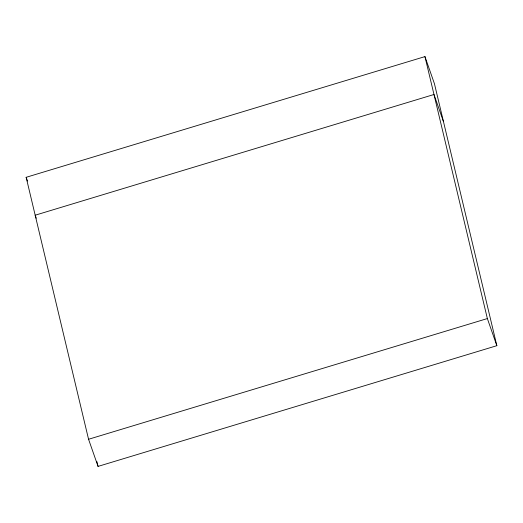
<?xml version="1.0" encoding="UTF-8"?>
<svg xmlns="http://www.w3.org/2000/svg" width="523" height="523" viewBox="0 0 523 523"><rect width="100%" height="100%" fill="white"/><g stroke="black" fill="none" stroke-linecap="round" stroke-linejoin="round"><path stroke-width="0.78" d="M26.15 177.31L424.951 56.602L434.443 83.732L496.85 345.69L98.049 466.398L88.557 439.268L26.15 177.31L27.471 181.082M88.557 439.268L487.358 318.559L424.951 56.602M443.471 121.624L433.979 94.5L35.178 215.208L36.231 218.222M487.358 318.559L496.85 345.69M96.912 461.632L98.049 466.398"/></g></svg>
